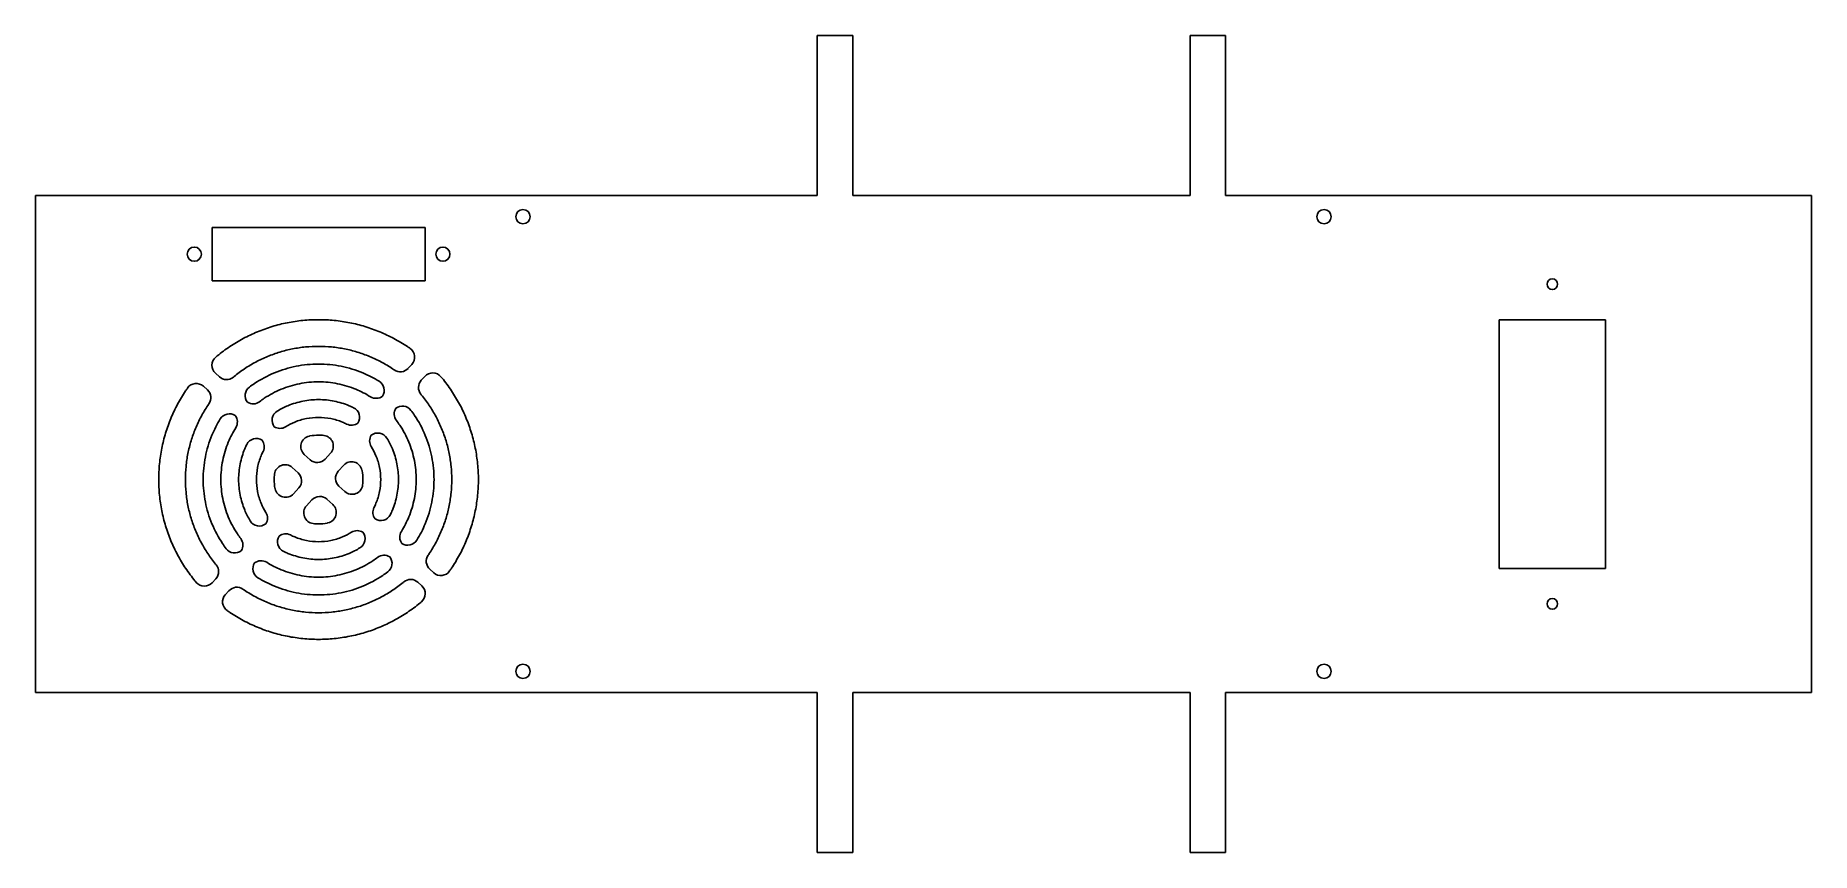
# Model space of a CAD drawing. Header units: millimetres. Extents: x -60 to 440, y -91 to 139.
import ezdxf

# ---------------------------------------------------------------- set-up
doc = ezdxf.new("R2010")
doc.units = ezdxf.units.MM

msp = doc.modelspace()

# ---------------------------------------------------------------- linework, layer by layer
at = {"color": 7, "linetype": 'Continuous', "lineweight": 25}
for p, q in [((159.85, 93.53), (159.85, 138.53)), ((159.85, 138.53), (169.85, 138.53)), ((169.85, 138.53), (169.85, 93.53)), ((264.85, 93.53), (264.85, 138.53)), ((264.85, 138.53), (274.85, 138.53)), ((274.85, 138.53), (274.85, 93.53)), ((-60.21, -46.47), (-60.21, 93.53)), ((-60.21, 93.53), (159.85, 93.53)), ((169.85, 93.53), (264.85, 93.53)), ((274.85, 93.53), (439.79, 93.53)), ((439.79, 93.53), (439.79, -46.47)), ((49.48, 84.47), (-10.52, 84.47)), ((-10.52, 84.47), (-10.52, 69.47)), ((49.48, 69.47), (49.48, 84.47)), ((-10.52, 69.47), (49.48, 69.47)), ((381.83, 58.53), (351.83, 58.53)), ((351.83, 58.53), (351.83, -11.47)), ((381.83, -11.47), (381.83, 58.53)), ((45.73, 45.95), (44.7, 44.84)), ((-8.45, 42.45), (-9.57, 43.47)), ((48.4, 41.46), (49.42, 42.58)), ((-12.94, 39.78), (-11.82, 38.76)), ((17.1, 19.09), (15.45, 20.61)), ((22.86, 20.94), (21.34, 19.28)), ((12.07, 16.92), (13.73, 15.4)), ((25.03, 15.91), (26.55, 17.56)), ((13.92, 11.16), (12.41, 9.5)), ((26.88, 10.15), (25.22, 11.67)), ((16.1, 6.13), (17.61, 7.79)), ((21.85, 7.98), (23.51, 6.46)), ((-9.44, -14.39), (-10.46, -15.51)), ((51.9, -12.71), (50.78, -11.69)), ((351.83, -11.47), (381.83, -11.47)), ((-6.77, -18.89), (-5.75, -17.77)), ((47.41, -15.38), (48.52, -16.41)), ((159.85, -46.47), (-60.21, -46.47)), ((159.85, -91.47), (159.85, -46.47)), ((169.85, -46.47), (169.85, -91.47)), ((264.85, -46.47), (169.85, -46.47)), ((264.85, -91.47), (264.85, -46.47)), ((439.79, -46.47), (274.85, -46.47)), ((274.85, -46.47), (274.85, -91.47)), ((169.85, -91.47), (159.85, -91.47)), ((274.85, -91.47), (264.85, -91.47))]:
    msp.add_line(p, q, dxfattribs=at)
for centre, radius in [((77.03, 87.53), 2), ((302.55, 87.53), 2), ((-15.52, 76.97), 2), ((54.48, 76.97), 2), ((366.83, 68.53), 1.5), ((366.83, -21.47), 1.5), ((77.03, -40.47), 2), ((302.55, -40.47), 2)]:
    msp.add_circle(centre, radius, dxfattribs=at)
for centre, start, end in [((43.51, 47.98), 317.5684, 55.0997), ((-7.54, 45.69), 130.0488, 227.5684), ((-14.97, 37.57), 47.5684, 145.0997), ((-6.43, 44.67), 227.5684, 309.7661), ((34.97, 38.64), 327.3297, 58.3174), ((42.49, 46.86), 235.3779, 317.5685), ((50.61, 39.44), 137.5684, 219.7661), ((51.63, 40.56), 40.0488, 137.5684), ((-13.85, 36.55), 325.3779, 47.5684), ((1.8, 37.15), 126.8269, 217.8072), ((1.05, 37.83), 237.3296, 307.1823), ((35.66, 39.39), 237.9602, 307.8071), ((-5.63, 29.03), 57.3297, 148.3174), ((-6.38, 29.72), 327.9602, 37.8071), ((9.38, 30.22), 121.1817, 217.5852), ((28.04, 31.05), 327.5514, 63.9478), ((43.78, 31.97), 147.3296, 217.1823), ((43.09, 31.21), 36.8269, 127.8072), ((1.96, 22.1), 57.5514, 153.9478), ((8.61, 30.92), 237.5516, 302.0029), ((17.47, 22.82), 102.1949, 227.5684), ((20.64, 22.96), 317.5684, 82.948), ((28.74, 31.82), 243.1295, 307.5854), ((36.86, 24.4), 147.5516, 212.0029), ((36.16, 23.63), 31.1817, 127.5852), ((1.19, 22.8), 333.1295, 37.5854), ((10.05, 14.7), 47.5684, 172.948), ((11.71, 13.19), 317.5684, 47.5684), ((19.13, 21.3), 227.5684, 317.5684), ((27.25, 13.88), 137.5684, 227.5684), ((28.76, 15.54), 12.1949, 137.5684), ((10.19, 11.53), 192.1949, 317.5684), ((28.91, 12.37), 227.5684, 352.948), ((18.31, 4.11), 137.5684, 262.948), ((19.83, 5.76), 47.5684, 137.5684), ((21.48, 4.25), 282.1949, 47.5684), ((37.76, 4.27), 153.1295, 217.5854), ((2.8, 3.44), 211.1817, 307.5852), ((2.09, 2.67), 327.5516, 32.0029), ((37, 4.97), 237.5514, 333.9478), ((-4.82, -4.9), 327.3296, 37.1823), ((10.91, -3.99), 147.5514, 243.9478), ((10.21, -4.75), 63.1295, 127.5854), ((30.34, -3.85), 57.5516, 122.0029), ((29.57, -3.15), 301.1817, 37.5852), ((45.33, -2.65), 147.9602, 217.8071), ((44.58, -1.96), 237.3297, 328.3174), ((-4.14, -4.15), 216.8269, 307.8072), ((3.98, -11.57), 147.3297, 238.3174), ((3.3, -12.32), 57.9602, 127.8071), ((37.91, -10.77), 57.3296, 127.1823), ((37.16, -10.08), 306.8269, 37.8072), ((52.8, -9.48), 145.378, 227.5685), ((-11.65, -12.37), 317.5684, 39.7661), ((45.38, -17.6), 47.5684, 129.7661), ((53.92, -10.5), 227.5684, 325.0997), ((-12.68, -13.49), 220.0488, 317.5684), ((-4.56, -20.91), 137.5684, 235.0997), ((-3.54, -19.79), 55.3779, 137.5684), ((46.5, -18.62), 310.0488, 47.5684)]:
    msp.add_arc(centre, 3, start, end, dxfattribs=at)
for points, knots in [([(45.23, 50.44), (44.98, 50.61), (43.51, 51.61), (40.72, 53.29), (36.73, 55.17), (32.56, 56.67), (28.27, 57.74), (23.9, 58.39), (19.48, 58.61), (15.06, 58.39), (10.68, 57.74), (6.39, 56.67), (2.23, 55.18), (-1.77, 53.29), (-5.56, 51.01), (-8.07, 49.15), (-9.34, 48.1), (-9.47, 47.98)], [0.9030375, 0.9030375, 0.9030375, 0.9030375, 0.90625, 0.921874, 0.9375, 0.953124, 0.96875, 0.9843745, 1, 1.0156245, 1.03125, 1.046874, 1.0625, 1.078124, 1.09375, 1.109374, 1.1112339, 1.1112339, 1.1112339, 1.1112339]), ([(40.79, 44.39), (40.63, 44.5), (39.46, 45.3), (37.18, 46.66), (33.85, 48.23), (30.38, 49.48), (26.81, 50.37), (23.16, 50.91), (20.7, 51.03), (19.48, 51.03), (18.25, 51.03), (15.8, 50.91), (12.15, 50.37), (8.57, 49.48), (5.1, 48.23), (1.77, 46.66), (-1.39, 44.76), (-3.43, 43.25), (-4.44, 42.41), (-4.51, 42.36)], [0.9038141, 0.9038141, 0.9038141, 0.9038141, 0.90625, 0.9218739, 0.9375, 0.9531239, 0.96875, 0.9843745, 1, 1, 1, 1.0156244, 1.03125, 1.0468738, 1.0625, 1.0781238, 1.09375, 1.1093738, 1.1104535, 1.1104535, 1.1104535, 1.1104535]), ([(36.55, 41.19), (35.07, 42.1), (31.62, 43.87), (25.86, 45.62), (21.6, 46.03), (19.48, 46.03), (17.35, 46.03), (13.1, 45.62), (6.96, 43.75), (2.68, 41.46), (0.46, 39.9), (0, 39.55)], [0.9119831, 0.9119831, 0.9119831, 0.9119831, 0.9375, 0.96875, 1, 1, 1, 1.03125, 1.0625, 1.09375, 1.1022878, 1.1022878, 1.1022878, 1.1022878]), ([(34.07, 36.84), (32.77, 37.65), (29.81, 39.18), (24.88, 40.68), (21.28, 41.03), (19.48, 41.03), (17.68, 41.03), (14.08, 40.68), (8.89, 39.1), (5.21, 37.14), (3.3, 35.78), (2.86, 35.44)], [0.9109916, 0.9109916, 0.9109916, 0.9109916, 0.9375, 0.96875, 1, 1, 1, 1.03125, 1.0625, 1.09375, 1.1032757, 1.1032757, 1.1032757, 1.1032757]), ([(56.38, -12.22), (56.55, -11.97), (57.56, -10.5), (59.23, -7.71), (61.12, -3.71), (62.61, 0.45), (63.68, 4.74), (64.33, 9.12), (64.55, 13.53), (64.33, 17.95), (63.68, 22.33), (62.61, 26.62), (61.12, 30.78), (59.23, 34.78), (56.95, 38.57), (55.09, 41.08), (54.04, 42.35), (53.93, 42.49)], [0.6530375, 0.6530375, 0.6530375, 0.6530375, 0.65625, 0.671874, 0.6875, 0.703124, 0.71875, 0.734374, 0.75, 0.765624, 0.78125, 0.796874, 0.8125, 0.828124, 0.84375, 0.859374, 0.8612339, 0.8612339, 0.8612339, 0.8612339]), ([(-17.43, 39.28), (-17.6, 39.04), (-18.6, 37.57), (-20.27, 34.78), (-22.16, 30.78), (-23.66, 26.62), (-24.73, 22.33), (-25.38, 17.95), (-25.59, 13.53), (-25.38, 9.12), (-24.73, 4.74), (-23.66, 0.45), (-22.16, -3.71), (-20.27, -7.71), (-18, -11.51), (-16.14, -14.02), (-15.09, -15.28), (-14.97, -15.42)], [0.1530375, 0.1530375, 0.1530375, 0.1530375, 0.15625, 0.171874, 0.1875, 0.203124, 0.21875, 0.234374, 0.25, 0.265624, 0.28125, 0.296874, 0.3125, 0.328124, 0.34375, 0.359374, 0.3612339, 0.3612339, 0.3612339, 0.3612339]), ([(29.36, 33.75), (28.94, 33.95), (27.17, 34.75), (23.9, 35.74), (20.95, 36.03), (19.48, 36.03), (18, 36.03), (15.06, 35.74), (11.13, 34.55), (8.8, 33.37), (7.83, 32.78)], [0.9276408, 0.9276408, 0.9276408, 0.9276408, 0.9375, 0.96875, 1, 1, 1, 1.03125, 1.0625, 1.0866254, 1.0866254, 1.0866254, 1.0866254]), ([(50.34, -7.77), (50.44, -7.62), (51.24, -6.44), (52.6, -4.17), (54.18, -0.84), (55.42, 2.63), (56.32, 6.21), (56.86, 9.85), (57.04, 13.53), (56.86, 17.22), (56.32, 20.86), (55.42, 24.44), (54.18, 27.91), (52.6, 31.24), (50.71, 34.4), (49.19, 36.44), (48.36, 37.45), (48.3, 37.52)], [0.6538141, 0.6538141, 0.6538141, 0.6538141, 0.65625, 0.6718739, 0.6875, 0.7031239, 0.71875, 0.7343739, 0.75, 0.7656239, 0.78125, 0.7968739, 0.8125, 0.8281239, 0.84375, 0.8593739, 0.8604535, 0.8604535, 0.8604535, 0.8604535]), ([(-11.38, 34.84), (-11.49, 34.69), (-12.29, 33.51), (-13.65, 31.24), (-15.22, 27.91), (-16.47, 24.44), (-17.36, 20.86), (-17.9, 17.22), (-18.08, 13.53), (-17.9, 9.85), (-17.36, 6.21), (-16.47, 2.63), (-15.22, -0.84), (-13.65, -4.17), (-11.75, -7.33), (-10.24, -9.38), (-9.4, -10.39), (-9.35, -10.45)], [0.1538141, 0.1538141, 0.1538141, 0.1538141, 0.15625, 0.1718738, 0.1875, 0.2031238, 0.21875, 0.2343738, 0.25, 0.2656238, 0.28125, 0.2968738, 0.3125, 0.3281238, 0.34375, 0.3593738, 0.3604535, 0.3604535, 0.3604535, 0.3604535]), ([(-8.18, 30.61), (-9.09, 29.13), (-10.86, 25.68), (-12.6, 19.92), (-13.23, 13.53), (-12.6, 7.15), (-10.74, 1.02), (-8.45, -3.27), (-6.89, -5.48), (-6.54, -5.94)], [0.1619831, 0.1619831, 0.1619831, 0.1619831, 0.1875, 0.21875, 0.25, 0.28125, 0.3125, 0.34375, 0.3522878, 0.3522878, 0.3522878, 0.3522878]), ([(27.39, 29.14), (26.99, 29.35), (25.54, 30.01), (22.91, 30.81), (20.62, 31.03), (19.48, 31.03), (18.33, 31.03), (16.04, 30.81), (12.91, 29.86), (11.02, 28.89), (10.2, 28.37)], [0.9253651, 0.9253651, 0.9253651, 0.9253651, 0.9375, 0.96875, 1, 1, 1, 1.03125, 1.0625, 1.088906, 1.088906, 1.088906, 1.088906]), ([(42.79, -1.06), (43.6, 0.24), (45.13, 3.2), (46.62, 8.13), (47.15, 13.53), (46.62, 18.93), (45.05, 24.13), (43.08, 27.8), (41.72, 29.72), (41.39, 30.15)], [0.6609916, 0.6609916, 0.6609916, 0.6609916, 0.6875, 0.71875, 0.75, 0.78125, 0.8125, 0.84375, 0.8532757, 0.8532757, 0.8532757, 0.8532757]), ([(47.13, -3.54), (48.05, -2.06), (49.81, 1.39), (51.56, 7.15), (52.19, 13.53), (51.56, 19.92), (49.7, 26.05), (47.41, 30.34), (45.84, 32.55), (45.49, 33.01)], [0.6619831, 0.6619831, 0.6619831, 0.6619831, 0.6875, 0.71875, 0.75, 0.78125, 0.8125, 0.84375, 0.8522878, 0.8522878, 0.8522878, 0.8522878]), ([(-3.83, 28.12), (-4.64, 26.83), (-6.17, 23.86), (-7.67, 18.93), (-8.2, 13.53), (-7.67, 8.13), (-6.09, 2.94), (-4.13, -0.73), (-2.76, -2.65), (-2.43, -3.08)], [0.1609916, 0.1609916, 0.1609916, 0.1609916, 0.1875, 0.21875, 0.25, 0.28125, 0.3125, 0.34375, 0.3532757, 0.3532757, 0.3532757, 0.3532757]), ([(21.01, 25.94), (20.5, 26), (19.99, 26.03), (19.48, 26.03), (18.66, 26.03), (17.77, 25.95), (16.9, 25.77), (16.84, 25.75)], [0.98040509, 0.98040509, 0.98040509, 0.98040509, 1, 1, 1, 1.03125, 1.03386832, 1.03386832, 1.03386832, 1.03386832]), ([(39.69, 3.65), (39.9, 4.07), (40.69, 5.84), (41.69, 9.12), (42.12, 13.53), (41.69, 17.95), (40.5, 21.88), (39.31, 24.21), (38.73, 25.18)], [0.6776408, 0.6776408, 0.6776408, 0.6776408, 0.6875, 0.71875, 0.75, 0.78125, 0.8125, 0.8366254, 0.8366254, 0.8366254, 0.8366254]), ([(-0.74, 23.41), (-0.94, 23), (-1.74, 21.23), (-2.73, 17.95), (-3.17, 13.53), (-2.73, 9.12), (-1.54, 5.19), (-0.36, 2.86), (0.23, 1.88)], [0.1776408, 0.1776408, 0.1776408, 0.1776408, 0.1875, 0.21875, 0.25, 0.28125, 0.3125, 0.3366254, 0.3366254, 0.3366254, 0.3366254]), ([(3.87, 21.44), (3.67, 21.05), (3, 19.6), (2.2, 16.97), (1.86, 13.53), (2.2, 10.1), (3.15, 6.96), (4.12, 5.08), (4.64, 4.26)], [0.1753651, 0.1753651, 0.1753651, 0.1753651, 0.1875, 0.21875, 0.25, 0.28125, 0.3125, 0.338906, 0.338906, 0.338906, 0.338906]), ([(35.09, 5.63), (35.29, 6.02), (35.95, 7.47), (36.75, 10.1), (37.09, 13.53), (36.75, 16.97), (35.8, 20.1), (34.83, 21.99), (34.32, 22.81)], [0.6753651, 0.6753651, 0.6753651, 0.6753651, 0.6875, 0.71875, 0.75, 0.78125, 0.8125, 0.838906, 0.838906, 0.838906, 0.838906]), ([(7.07, 15.07), (7.01, 14.56), (6.93, 13.23), (7.06, 11.83), (7.24, 10.96), (7.26, 10.89)], [0.23040509, 0.23040509, 0.23040509, 0.23040509, 0.25, 0.28125, 0.28386832, 0.28386832, 0.28386832, 0.28386832]), ([(31.88, 12), (31.95, 12.51), (32.03, 13.84), (31.89, 15.24), (31.71, 16.11), (31.7, 16.17)], [0.73040509, 0.73040509, 0.73040509, 0.73040509, 0.75, 0.78125, 0.78386832, 0.78386832, 0.78386832, 0.78386832]), ([(17.94, 1.13), (18.45, 1.07), (19.78, 0.98), (21.18, 1.12), (22.05, 1.3), (22.12, 1.32)], [0.48040509, 0.48040509, 0.48040509, 0.48040509, 0.5, 0.53125, 0.53386832, 0.53386832, 0.53386832, 0.53386832]), ([(11.57, -2.08), (11.97, -2.28), (13.41, -2.94), (16.04, -3.74), (19.48, -4.08), (22.91, -3.74), (26.05, -2.79), (27.93, -1.82), (28.75, -1.31)], [0.4253651, 0.4253651, 0.4253651, 0.4253651, 0.4375, 0.46875, 0.5, 0.53125, 0.5625, 0.588906, 0.588906, 0.588906, 0.588906]), ([(4.89, -9.78), (6.18, -10.59), (9.15, -12.12), (14.08, -13.61), (19.48, -14.14), (24.88, -13.61), (30.07, -12.04), (33.75, -10.07), (35.66, -8.71), (36.1, -8.38)], [0.4109916, 0.4109916, 0.4109916, 0.4109916, 0.4375, 0.46875, 0.5, 0.53125, 0.5625, 0.59375, 0.6032757, 0.6032757, 0.6032757, 0.6032757]), ([(9.6, -6.68), (10.01, -6.88), (11.78, -7.68), (15.06, -8.68), (19.48, -9.11), (23.9, -8.68), (27.82, -7.49), (30.16, -6.3), (31.13, -5.71)], [0.4276408, 0.4276408, 0.4276408, 0.4276408, 0.4375, 0.46875, 0.5, 0.53125, 0.5625, 0.5866254, 0.5866254, 0.5866254, 0.5866254]), ([(2.41, -14.12), (3.88, -15.03), (7.34, -16.8), (13.1, -18.55), (19.48, -19.18), (25.86, -18.55), (31.99, -16.69), (36.28, -14.4), (38.49, -12.83), (38.96, -12.48)], [0.4119831, 0.4119831, 0.4119831, 0.4119831, 0.4375, 0.46875, 0.5, 0.53125, 0.5625, 0.59375, 0.6022878, 0.6022878, 0.6022878, 0.6022878]), ([(-1.83, -17.32), (-1.67, -17.43), (-0.5, -18.23), (1.77, -19.59), (5.1, -21.17), (8.57, -22.41), (12.15, -23.3), (15.8, -23.85), (19.48, -24.03), (23.16, -23.85), (26.8, -23.3), (30.38, -22.41), (33.85, -21.17), (37.18, -19.59), (40.34, -17.7), (42.39, -16.18), (43.4, -15.35), (43.46, -15.29)], [0.4038141, 0.4038141, 0.4038141, 0.4038141, 0.40625, 0.4218738, 0.4375, 0.4531238, 0.46875, 0.4843738, 0.5, 0.5156238, 0.53125, 0.5468738, 0.5625, 0.5781238, 0.59375, 0.6093738, 0.6104535, 0.6104535, 0.6104535, 0.6104535]), ([(-6.27, -23.37), (-6.03, -23.54), (-4.56, -24.54), (-1.77, -26.22), (2.23, -28.11), (6.39, -29.6), (10.68, -30.67), (15.06, -31.32), (19.48, -31.54), (23.9, -31.32), (28.27, -30.67), (32.56, -29.6), (36.73, -28.11), (40.72, -26.22), (44.52, -23.94), (47.03, -22.08), (48.3, -21.03), (48.43, -20.92)], [0.4030375, 0.4030375, 0.4030375, 0.4030375, 0.40625, 0.421874, 0.4375, 0.453124, 0.46875, 0.484374, 0.5, 0.515624, 0.53125, 0.546874, 0.5625, 0.578124, 0.59375, 0.609374, 0.6112339, 0.6112339, 0.6112339, 0.6112339])]:
    msp.add_open_spline(points, degree=3, knots=knots, dxfattribs=at)

doc.saveas('drawing.dxf')
